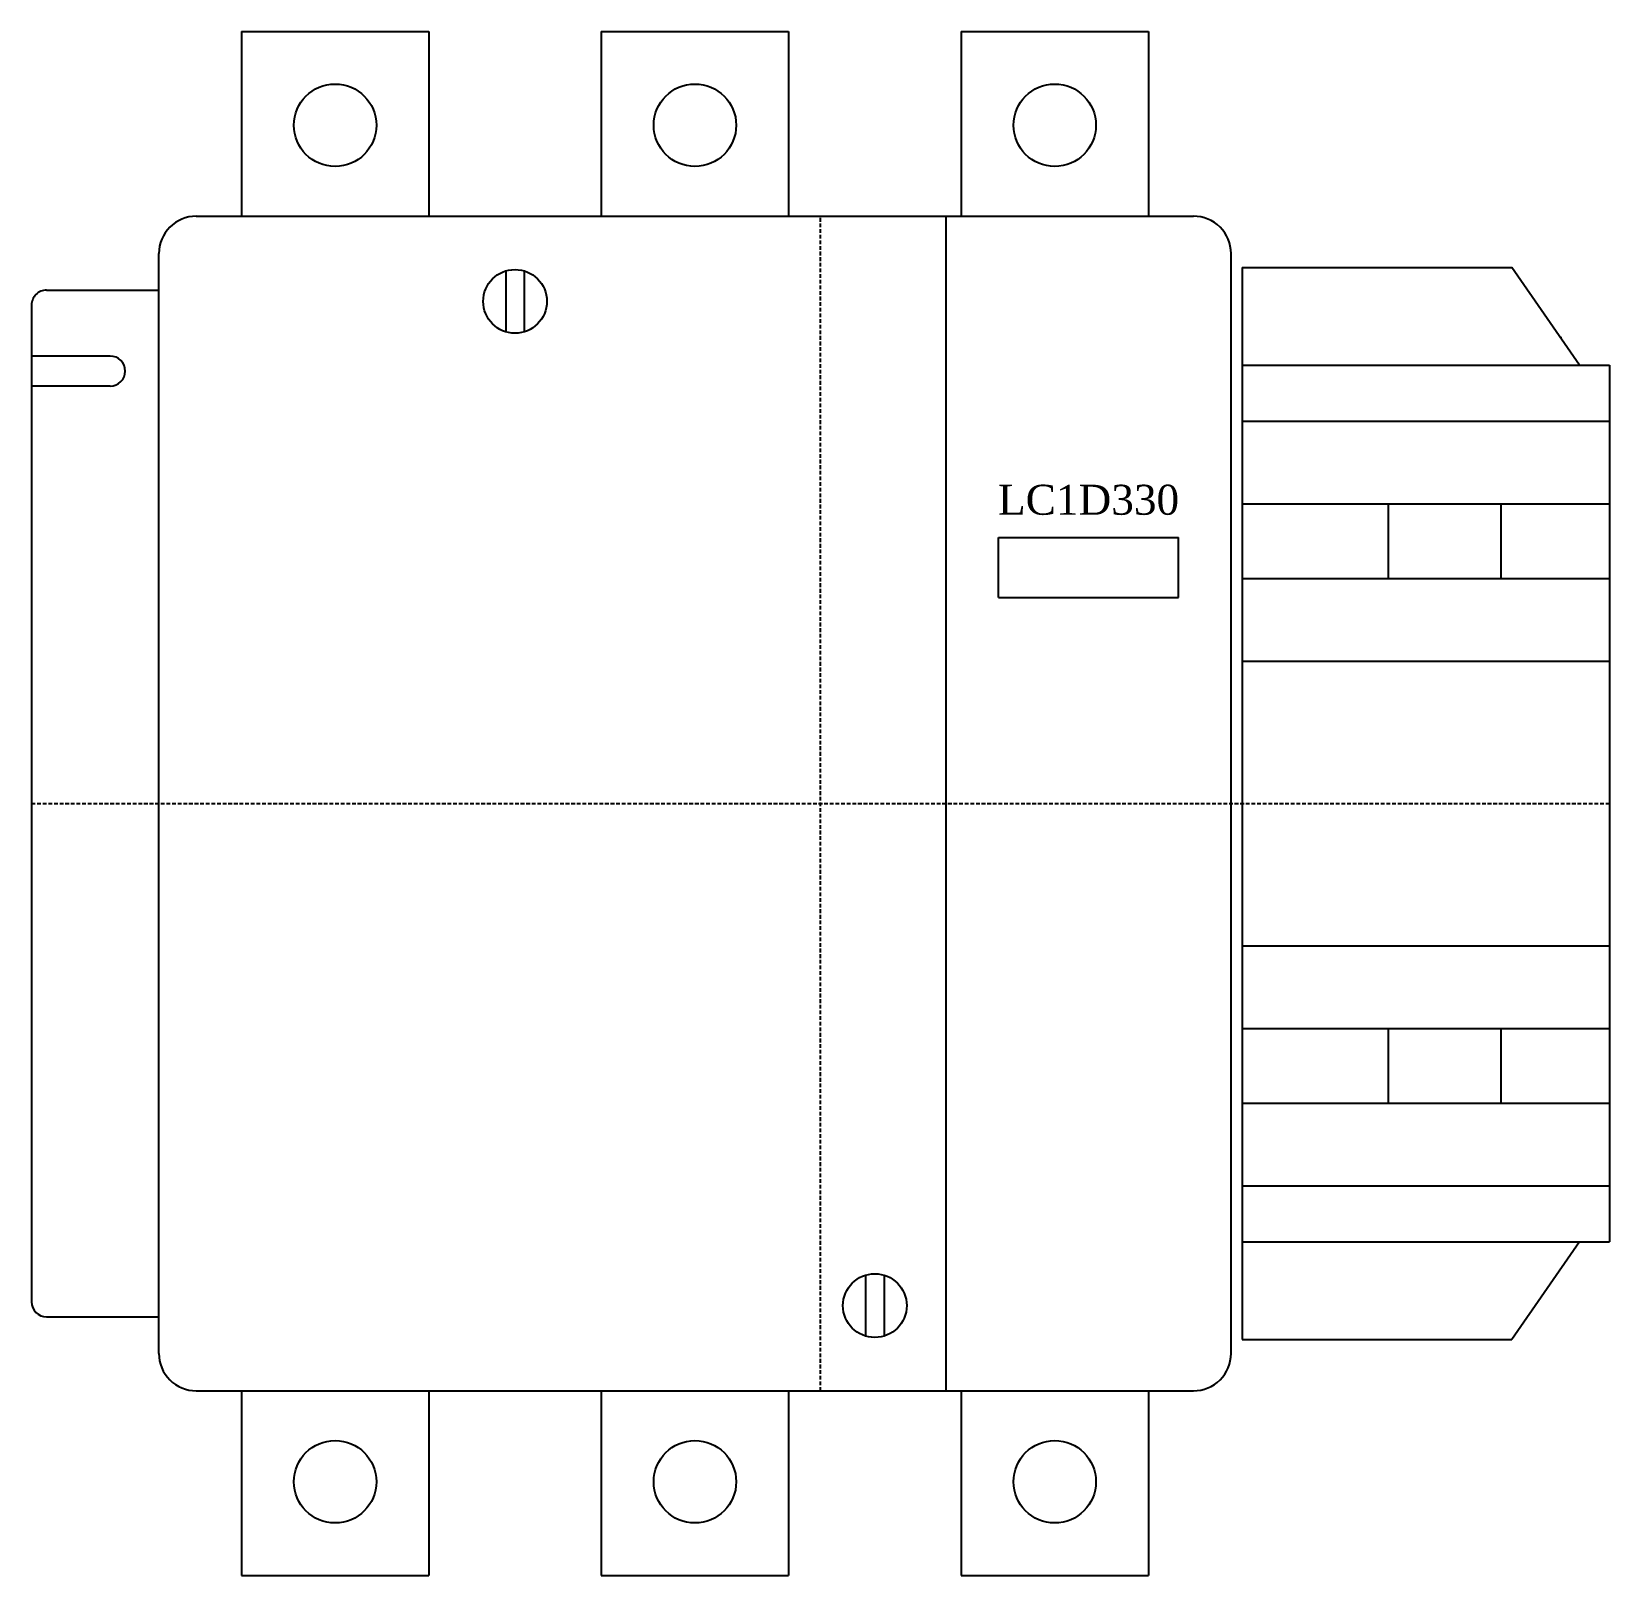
# Model space of a CAD drawing. Extents: x 0 to 210, y 0 to 206.
import ezdxf

# ---------------------------------------------------------------- set-up
doc = ezdxf.new("R2010")
doc.units = 0
doc.linetypes.add('DASHED', pattern=[0.75, 0.5, -0.25])
doc.layers.add('-15N-THT. THIẾT BỊ ĐÓNG MỞ', color=40, linetype='CONTINUOUS')
doc.styles.add('- 04.0', font='times.ttf', dxfattribs={"height": 4})

# ---------------------------------------------------------------- blocks, each defined once
blk = doc.blocks.new('06 - N - SC CTT LC1D330')
at = {"layer": '-15N-THT. THIẾT BỊ ĐÓNG MỞ'}
for p, q in [((28, 103), (28, 78.369133)), ((28, 103), (53, 103)), ((53, 103), (53, 78.369133)), ((75.999998, 103), (75.999998, 78.369133)), ((75.999998, 103), (101, 103)), ((101, 103), (101, 78.369133)), ((124, 103), (124, 78.369133)), ((124, 103), (149, 103)), ((149, 103), (149, 78.369133)), ((21.98172, 78.369133), (155.01828, 78.369133)), ((122.012135, -78.369133), (122.012135, 78.369133)), ((16.98172, -73.369133), (16.98172, 73.369133)), ((160.01828, -73.369133), (160.01828, 73.369133)), ((63.274998, 71.069626), (63.274998, 62.930374)), ((65.72501, 71.069626), (65.72501, 62.930374)), ((161.5, 71.5), (197.5, 71.5)), ((161.5, 71.5), (161.5, -71.5)), ((206.500015, 58.500004), (197.500008, 71.500008)), ((2, 68.5), (16.98172, 68.5)), ((0, 66.5), (0, -66.5)), ((204, 62.284622), (204, 62.11113)), ((10.5, 59.699997), (0, 59.699997)), ((161.5, 58.5), (210.5, 58.5)), ((210.5, 58.5), (210.5, -58.5)), ((10.5, 55.699997), (0, 55.699997)), ((161.5, 51), (210.5, 51)), ((161.5, 40), (210.5, 40)), ((181, 40), (181, 30)), ((196, 40), (196, 30)), ((129.015202, 27.5), (129.015202, 35.5)), ((129.015202, 35.5), (153.015198, 35.5)), ((153.015198, 27.5), (153.015198, 35.5)), ((161.5, 30), (210.5, 30)), ((129.015202, 27.5), (153.015198, 27.5)), ((161.5, 19), (210.5, 19)), ((161.5, -19), (210.5, -19)), ((161.5, -30), (210.5, -30)), ((181, -30), (181, -40)), ((196, -30), (196, -40)), ((161.5, -40), (210.5, -40)), ((161.5, -51), (210.5, -51)), ((161.5, -58.5), (210.5, -58.5)), ((206.5, -58.499992), (197.5, -71.5)), ((111.274996, -62.930374), (111.274996, -71.069626)), ((113.725008, -62.930374), (113.725008, -71.069626)), ((2, -68.5), (16.98172, -68.5)), ((161.5, -71.5), (197.5, -71.5)), ((21.98172, -78.369133), (155.01828, -78.369133)), ((28, -78.369133), (28, -103)), ((53, -78.369133), (53, -103)), ((75.999998, -78.369133), (75.999998, -103)), ((101, -78.369133), (101, -103)), ((124, -78.369133), (124, -103)), ((149, -78.369133), (149, -103)), ((28, -103), (53, -103)), ((75.999998, -103), (101, -103)), ((124, -103), (149, -103))]:
    blk.add_line(p, q, dxfattribs=at)
at = {"layer": '-15N-THT. THIẾT BỊ ĐÓNG MỞ', "color": 6, "linetype": 'DASHED'}
for p, q in [((105.25, -78.369133), (105.25, 78.369133)), ((0, 0), (210.5, 0))]:
    blk.add_line(p, q, dxfattribs=at)
at = {"layer": '-15N-THT. THIẾT BỊ ĐÓNG MỞ'}
for centre, radius in [((40.5, 90.5), 5.5), ((88.5, 90.5), 5.5), ((136.5, 90.5), 5.5), ((64.500004, 67), 4.25), ((112.500002, -67), 4.25), ((40.5, -90.5), 5.5), ((88.5, -90.5), 5.5), ((136.5, -90.5), 5.5)]:
    blk.add_circle(centre, radius, dxfattribs=at)
for centre, radius, start, end in [((21.98172, 73.369133), 5, 90.000003, 179.999978), ((155.01828, 73.369133), 5, 359.999983, 89.999992), ((2, 66.5), 2, 89.999982, 180.000019), ((10.5, 57.699997), 2, 0, 89.999982), ((10.5, 57.699997), 2, 270.000028, 359.999983), ((2, -66.5), 2, 180.000019, 270.000001), ((21.98172, -73.369133), 5, 179.999978, 270.000001), ((155.01828, -73.369133), 5, 270.000001, 0.00001)]:
    blk.add_arc(centre, radius, start, end, dxfattribs=at)
at = {"layer": '-15N-THT. THIẾT BỊ ĐÓNG MỞ', "color": 3, "insert": (141.0152, 40.5), "char_height": 4, "width": 17.18249766, "attachment_point": 5, "style": '- 04.0'}
blk.add_mtext('LC1D330', dxfattribs=at)

msp = doc.modelspace()

# ---------------------------------------------------------------- block references
msp.add_blockref('06 - N - SC CTT LC1D330', (0, 103))

doc.saveas('drawing.dxf')
